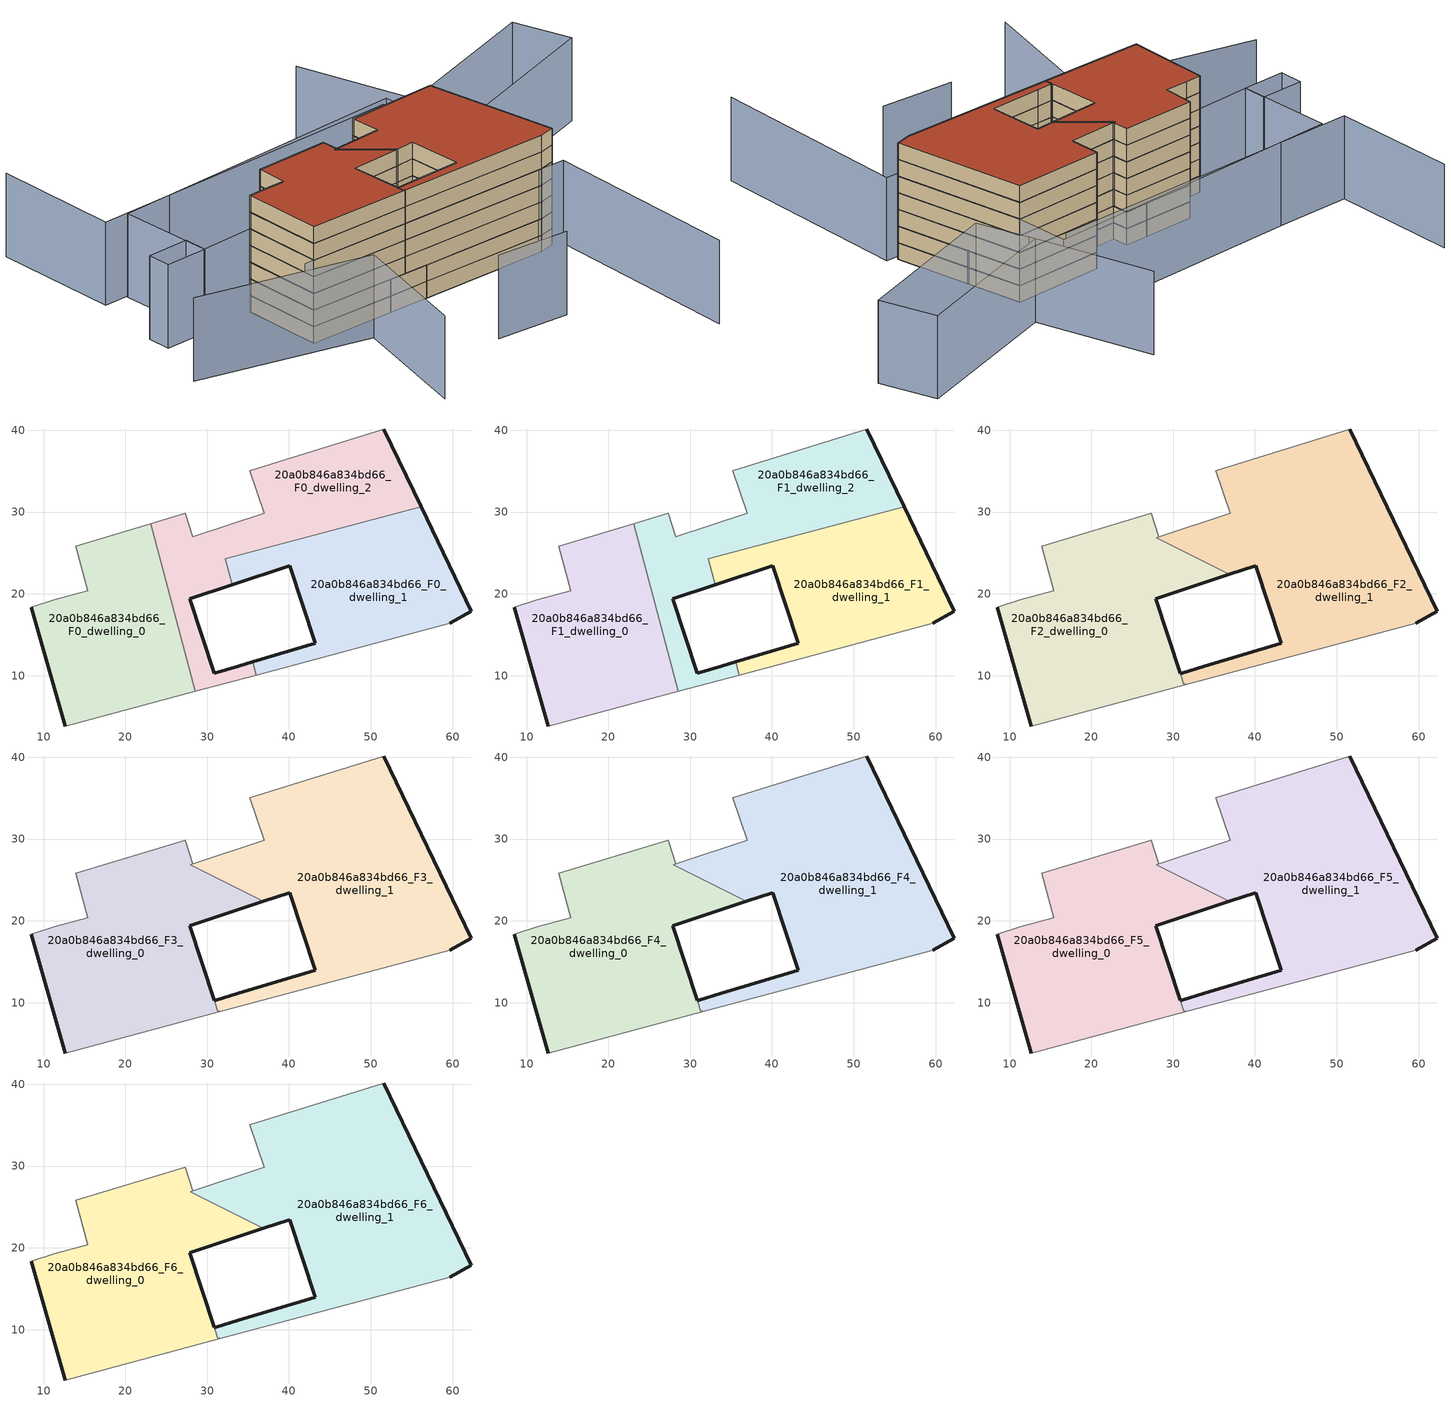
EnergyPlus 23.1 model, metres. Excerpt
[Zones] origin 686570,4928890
20a0b846a834bd66_F0_dwelling_0
 floor ground (EU_floor_Construction): 28.53,8.08 23.08,28.56 13.95,25.82 15.39,20.39 11.31,19.27 8.46,18.38 12.65,3.85 z0
 wall outside (EU_wall_Construction): 12.65,3.85 8.46,18.38 z0:3
 wall adiabatic (EU_wall_Construction): 8.46,18.38 11.31,19.27 15.39,20.39 13.95,25.82 23.08,28.56 / 28.53,8.08 12.65,3.85 z0:3
 wall to 20a0b846a834bd66_F0_dwelling_2 (EU_wall_Construction): 23.08,28.56 28.53,8.08 z0:3
20a0b846a834bd66_F0_dwelling_1
 floor ground (EU_floor_Construction): 59.68,16.39 62.31,17.86 56.16,30.66 32.23,24.3 33.08,21.11 40.07,23.43 43.21,13.95 35.58,11.69 36.01,10.08 z0
 wall outside (EU_wall_Construction): 35.58,11.69 43.21,13.95 40.07,23.43 33.08,21.11 / 56.16,30.66 62.31,17.86 59.68,16.39 z0:3
 wall adiabatic (EU_wall_Construction): 59.68,16.39 36.01,10.08 z0:3
 wall to 20a0b846a834bd66_F0_dwelling_2 (EU_wall_Construction): 33.08,21.11 32.23,24.3 56.16,30.66 / 36.01,10.08 35.58,11.69 z0:3
20a0b846a834bd66_F0_dwelling_2
 floor ground (EU_floor_Construction): 36.01,10.08 35.58,11.69 33.81,11.17 30.88,10.28 27.86,19.39 33.08,21.11 32.23,24.3 56.16,30.66 51.59,40.16 35.23,35.04 36.96,29.84 28.26,26.99 27.33,29.83 23.08,28.56 28.53,8.08 z0
 wall outside (EU_wall_Construction): 51.59,40.16 56.16,30.66 / 33.08,21.11 27.86,19.39 30.88,10.28 33.81,11.17 35.58,11.69 z0:3
 wall adiabatic (EU_wall_Construction): 36.01,10.08 28.53,8.08 / 23.08,28.56 27.33,29.83 28.26,26.99 36.96,29.84 35.23,35.04 51.59,40.16 z0:3
20a0b846a834bd66_F1_dwelling_0
 floor to 20a0b846a834bd66_F0_dwelling_0 (EU_floor_Construction): 28.53,8.08 23.08,28.56 13.95,25.82 15.39,20.39 11.31,19.27 8.46,18.38 12.65,3.85 z3
 wall outside (EU_wall_Construction): 12.65,3.85 8.46,18.38 z3:6
 wall adiabatic (EU_wall_Construction): 8.46,18.38 11.31,19.27 15.39,20.39 13.95,25.82 23.08,28.56 / 28.53,8.08 12.65,3.85 z3:6
 wall to 20a0b846a834bd66_F1_dwelling_2 (EU_wall_Construction): 23.08,28.56 28.53,8.08 z3:6
20a0b846a834bd66_F1_dwelling_1
 floor to 20a0b846a834bd66_F0_dwelling_1 (EU_floor_Construction): 59.68,16.39 62.31,17.86 56.16,30.66 32.23,24.3 33.08,21.11 40.07,23.43 43.21,13.95 35.58,11.69 36.01,10.08 z3
 wall outside (EU_wall_Construction): 35.58,11.69 43.21,13.95 40.07,23.43 33.08,21.11 / 56.16,30.66 62.31,17.86 59.68,16.39 z3:6
 wall adiabatic (EU_wall_Construction): 59.68,16.39 36.01,10.08 z3:6
 wall to 20a0b846a834bd66_F1_dwelling_2 (EU_wall_Construction): 33.08,21.11 32.23,24.3 56.16,30.66 / 36.01,10.08 35.58,11.69 z3:6
20a0b846a834bd66_F1_dwelling_2
 floor to 20a0b846a834bd66_F0_dwelling_2 (EU_floor_Construction): 36.01,10.08 35.58,11.69 33.81,11.17 30.88,10.28 27.86,19.39 33.08,21.11 32.23,24.3 56.16,30.66 51.59,40.16 35.23,35.04 36.96,29.84 28.26,26.99 27.33,29.83 23.08,28.56 28.53,8.08 z3
 wall outside (EU_wall_Construction): 51.59,40.16 56.16,30.66 / 33.08,21.11 27.86,19.39 30.88,10.28 33.81,11.17 35.58,11.69 z3:6
 wall adiabatic (EU_wall_Construction): 36.01,10.08 28.53,8.08 / 23.08,28.56 27.33,29.83 28.26,26.99 36.96,29.84 35.23,35.04 51.59,40.16 z3:6
 roof outside (EU_roof_Construction): 36.96,29.84 27.93,26.87 28.26,26.99 z6
20a0b846a834bd66_F2_dwelling_0
 floor to 20a0b846a834bd66_F1_dwelling_0 (EU_floor_Construction): 26.53,15.58 23.08,28.56 13.95,25.82 15.39,20.39 11.31,19.27 8.46,18.38 12.65,3.85 z6; 28.53,8.08 26.53,15.58 12.65,3.85 z6
 floor to 20a0b846a834bd66_F1_dwelling_2 (EU_floor_Construction): 31.5,8.88 31.46,9.02 31.32,8.98 30.94,10.14 31.07,10.18 31.03,10.32 30.88,10.28 28.56,17.29 26.53,15.58 28.53,8.08 z6; 28.56,17.29 27.86,19.39 33.08,21.11 32.23,24.3 32.77,24.44 27.93,26.87 28.26,26.99 27.33,29.83 23.08,28.56 26.53,15.58 z6
 floor to 20a0b846a834bd66_F1_dwelling_1 (EU_floor_Construction): 36.88,22.37 32.77,24.44 32.23,24.3 33.08,21.11 z6
 wall outside (EU_wall_Construction): 12.65,3.85 8.46,18.38 / 36.88,22.37 27.86,19.39 30.88,10.28 31.03,10.32 z6:9
 wall adiabatic (EU_wall_Construction): 31.51,8.88 12.65,3.85 / 8.46,18.38 11.31,19.27 15.39,20.39 13.95,25.82 27.33,29.83 28.26,26.99 / 28.27,26.98 27.93,26.87 z6:9
 wall to 20a0b846a834bd66_F2_dwelling_1 (EU_wall_Construction): 27.93,26.87 36.88,22.37 / 31.03,10.32 31.07,10.18 30.94,10.14 31.32,8.98 31.46,9.02 31.5,8.88 z6:9
20a0b846a834bd66_F2_dwelling_1
 floor to 20a0b846a834bd66_F1_dwelling_1 (EU_floor_Construction): 59.68,16.39 62.31,17.86 56.16,30.66 32.77,24.44 36.88,22.37 40.07,23.43 43.21,13.95 35.58,11.69 36.01,10.08 z6
 floor to 20a0b846a834bd66_F1_dwelling_2 (EU_floor_Construction): 56.16,30.66 51.59,40.16 35.23,35.04 36.96,29.84 27.93,26.87 32.77,24.44 z6; 36.01,10.08 35.58,11.69 33.81,11.17 31.03,10.32 31.07,10.18 30.94,10.14 31.32,8.98 31.46,9.02 31.5,8.88 z6
 wall outside (EU_wall_Construction): 51.59,40.16 62.31,17.86 59.68,16.39 / 31.03,10.32 33.81,11.17 43.21,13.95 40.07,23.43 36.88,22.37 z6:9
 wall adiabatic (EU_wall_Construction): 27.93,26.87 28.27,26.99 36.96,29.84 35.23,35.04 51.59,40.16 / 59.68,16.39 31.51,8.88 z6:9
 roof outside (EU_roof_Construction): 36.96,29.84 27.93,26.87 28.27,26.99 z9
20a0b846a834bd66_F3_dwelling_0
 floor to 20a0b846a834bd66_F2_dwelling_0 (EU_floor_Construction): 31.5,8.88 31.46,9.02 31.32,8.98 30.94,10.14 31.07,10.18 31.03,10.32 30.88,10.28 27.86,19.39 36.88,22.37 27.93,26.87 28.26,26.99 27.33,29.83 13.95,25.82 15.39,20.39 11.31,19.27 8.46,18.38 12.65,3.85 z9
 wall outside (EU_wall_Construction): 12.65,3.85 8.46,18.38 / 36.88,22.37 27.86,19.39 30.88,10.28 31.03,10.32 z9:12
 wall adiabatic (EU_wall_Construction): 31.51,8.88 12.65,3.85 / 8.46,18.38 11.31,19.27 15.39,20.39 13.95,25.82 27.33,29.83 28.26,26.99 / 28.27,26.98 27.93,26.87 z9:12
 wall to 20a0b846a834bd66_F3_dwelling_1 (EU_wall_Construction): 27.93,26.87 36.88,22.37 / 31.03,10.32 31.07,10.18 30.94,10.14 31.32,8.98 31.46,9.02 31.5,8.88 z9:12
20a0b846a834bd66_F3_dwelling_1
 floor to 20a0b846a834bd66_F2_dwelling_1 (EU_floor_Construction): 59.68,16.39 62.31,17.86 51.59,40.16 35.23,35.04 36.96,29.84 27.93,26.87 36.88,22.37 40.07,23.43 43.21,13.95 33.81,11.17 31.03,10.32 31.07,10.18 30.94,10.14 31.32,8.98 31.46,9.02 31.5,8.88 z9
 wall outside (EU_wall_Construction): 51.59,40.16 62.31,17.86 59.68,16.39 / 31.03,10.32 33.81,11.17 43.21,13.95 40.07,23.43 36.88,22.37 z9:12
 wall adiabatic (EU_wall_Construction): 27.93,26.87 28.27,26.99 36.96,29.84 35.23,35.04 51.59,40.16 / 59.68,16.39 31.51,8.88 z9:12
 roof outside (EU_roof_Construction): 36.96,29.84 27.93,26.87 28.27,26.99 z12
20a0b846a834bd66_F4_dwelling_0
 floor to 20a0b846a834bd66_F3_dwelling_0 (EU_floor_Construction): 31.5,8.88 31.46,9.02 31.32,8.98 30.94,10.14 31.07,10.18 31.03,10.32 30.88,10.28 27.86,19.39 36.88,22.37 27.93,26.87 28.26,26.99 27.33,29.83 13.95,25.82 15.39,20.39 11.31,19.27 8.46,18.38 12.65,3.85 z12
 wall outside (EU_wall_Construction): 12.65,3.85 8.46,18.38 / 36.88,22.37 27.86,19.39 30.88,10.28 31.03,10.32 z12:15
 wall adiabatic (EU_wall_Construction): 31.51,8.88 12.65,3.85 / 8.46,18.38 11.31,19.27 15.39,20.39 13.95,25.82 27.33,29.83 28.26,26.99 / 28.27,26.98 27.93,26.87 z12:15
 wall to 20a0b846a834bd66_F4_dwelling_1 (EU_wall_Construction): 27.93,26.87 36.88,22.37 / 31.03,10.32 31.07,10.18 30.94,10.14 31.32,8.98 31.46,9.02 31.5,8.88 z12:15
20a0b846a834bd66_F4_dwelling_1
 floor to 20a0b846a834bd66_F3_dwelling_1 (EU_floor_Construction): 59.68,16.39 62.31,17.86 51.59,40.16 35.23,35.04 36.96,29.84 27.93,26.87 36.88,22.37 40.07,23.43 43.21,13.95 33.81,11.17 31.03,10.32 31.07,10.18 30.94,10.14 31.32,8.98 31.46,9.02 31.5,8.88 z12
 wall outside (EU_wall_Construction): 51.59,40.16 62.31,17.86 59.68,16.39 / 31.03,10.32 33.81,11.17 43.21,13.95 40.07,23.43 36.88,22.37 z12:15
 wall adiabatic (EU_wall_Construction): 27.93,26.87 28.27,26.99 36.96,29.84 35.23,35.04 51.59,40.16 / 59.68,16.39 31.51,8.88 z12:15
 roof outside (EU_roof_Construction): 36.96,29.84 27.93,26.87 28.27,26.99 z15
20a0b846a834bd66_F5_dwelling_0
 floor to 20a0b846a834bd66_F4_dwelling_0 (EU_floor_Construction): 31.5,8.88 31.46,9.02 31.32,8.98 30.94,10.14 31.07,10.18 31.03,10.32 30.88,10.28 27.86,19.39 36.88,22.37 27.93,26.87 28.26,26.99 27.33,29.83 13.95,25.82 15.39,20.39 11.31,19.27 8.46,18.38 12.65,3.85 z15
 wall outside (EU_wall_Construction): 12.65,3.85 8.46,18.38 / 36.88,22.37 27.86,19.39 30.88,10.28 31.03,10.32 z15:18
 wall adiabatic (EU_wall_Construction): 31.51,8.88 12.65,3.85 / 8.46,18.38 11.31,19.27 15.39,20.39 13.95,25.82 27.33,29.83 28.26,26.99 / 28.27,26.98 27.93,26.87 z15:18
 wall to 20a0b846a834bd66_F5_dwelling_1 (EU_wall_Construction): 27.93,26.87 36.88,22.37 / 31.03,10.32 31.07,10.18 30.94,10.14 31.32,8.98 31.46,9.02 31.5,8.88 z15:18
20a0b846a834bd66_F5_dwelling_1
 floor to 20a0b846a834bd66_F4_dwelling_1 (EU_floor_Construction): 59.68,16.39 62.31,17.86 51.59,40.16 35.23,35.04 36.96,29.84 27.93,26.87 36.88,22.37 40.07,23.43 43.21,13.95 33.81,11.17 31.03,10.32 31.07,10.18 30.94,10.14 31.32,8.98 31.46,9.02 31.5,8.88 z15
 wall outside (EU_wall_Construction): 51.59,40.16 62.31,17.86 59.68,16.39 / 31.03,10.32 33.81,11.17 43.21,13.95 40.07,23.43 36.88,22.37 z15:18
 wall adiabatic (EU_wall_Construction): 27.93,26.87 28.27,26.99 36.96,29.84 35.23,35.04 51.59,40.16 / 59.68,16.39 31.51,8.88 z15:18
 roof outside (EU_roof_Construction): 36.96,29.84 27.93,26.87 28.27,26.99 z18
20a0b846a834bd66_F6_dwelling_0
 floor to 20a0b846a834bd66_F5_dwelling_0 (EU_floor_Construction): 31.5,8.88 31.46,9.02 31.32,8.98 30.94,10.14 31.07,10.18 31.03,10.32 30.88,10.28 27.86,19.39 36.88,22.37 27.93,26.87 28.26,26.99 27.33,29.83 13.95,25.82 15.39,20.39 11.31,19.27 8.46,18.38 12.65,3.85 z18
 wall outside (EU_wall_Construction): 12.65,3.85 8.46,18.38 / 36.88,22.37 27.86,19.39 30.88,10.28 31.03,10.32 z18:21
 wall adiabatic (EU_wall_Construction): 31.51,8.88 12.65,3.85 / 8.46,18.38 11.31,19.27 15.39,20.39 13.95,25.82 27.33,29.83 28.26,26.99 / 28.27,26.98 27.93,26.87 z18:21
 wall to 20a0b846a834bd66_F6_dwelling_1 (EU_wall_Construction): 27.93,26.87 36.88,22.37 / 31.03,10.32 31.07,10.18 30.94,10.14 31.32,8.98 31.46,9.02 31.5,8.88 z18:21
 roof outside (EU_roof_Construction): 36.88,22.37 27.86,19.39 30.88,10.28 31.03,10.32 31.07,10.18 30.94,10.14 31.32,8.98 31.46,9.02 31.5,8.88 12.65,3.85 8.46,18.38 11.31,19.27 15.39,20.39 13.95,25.82 27.33,29.83 28.26,26.99 27.93,26.87 z21
20a0b846a834bd66_F6_dwelling_1
 floor to 20a0b846a834bd66_F5_dwelling_1 (EU_floor_Construction): 59.68,16.39 62.31,17.86 51.59,40.16 35.23,35.04 36.96,29.84 27.93,26.87 36.88,22.37 40.07,23.43 43.21,13.95 33.81,11.17 31.03,10.32 31.07,10.18 30.94,10.14 31.32,8.98 31.46,9.02 31.5,8.88 z18
 wall outside (EU_wall_Construction): 51.59,40.16 62.31,17.86 59.68,16.39 / 31.03,10.32 33.81,11.17 43.21,13.95 40.07,23.43 36.88,22.37 z18:21
 wall adiabatic (EU_wall_Construction): 27.93,26.87 28.27,26.99 36.96,29.84 35.23,35.04 51.59,40.16 / 59.68,16.39 31.51,8.88 z18:21
 roof outside (EU_roof_Construction): 51.59,40.16 62.31,17.86 59.68,16.39 31.5,8.88 31.46,9.02 31.32,8.98 30.94,10.14 31.07,10.18 31.03,10.32 33.81,11.17 43.21,13.95 40.07,23.43 36.88,22.37 27.93,26.87 28.27,26.99 36.96,29.84 35.23,35.04 z21
shading: 39.91,-7.83 53.43,-5.13 / -10.45,0.6 22.14,1.35 / 22.14,1.35 22.69,-22.91 / 10.87,3.38 64.12,17.57 / 64.12,17.57 73.83,-18.89 / 47.16,47.93 -11.14,30.77 / -11.14,30.77 -17.77,53.32 / 53.15,46.36 40.64,66.17 / -1.27,15.19 -8.94,12.91 / -8.94,12.91 -10.15,17 / -10.15,17 -2.49,19.28 / -2.49,19.28 -1.27,15.19 / 53.89,33.07 -1.34,15.17 / -1.34,15.17 -6.73,31.8 / -6.73,31.8 48.5,49.71 / 48.5,49.71 53.89,33.07 / 84.6,55.45 58.53,38.22 / 58.53,38.22 52.49,47.37 / 52.49,47.37 78.55,64.6 / 78.55,64.6 84.6,55.45 z0:15
[Building]
EU S2 Campaign: North Axis=0; Terrain=City; Solar Distribution=FullExterior
[Site:Location]
Bologna: Latitude=44.5; Longitude=11.25; Time Zone=1; Elevation=37
[SizingPeriod:WeatherFileDays]
AnnualSizingPeriod: Begin Month=1; Begin Day of Month=1; End Month=12; End Day of Month=31; Day of Week for Start Day=Monday; Use Weather File Daylight Saving Period=No; Use Weather File Rain and Snow Indicators=No
[MATERIAL]
EU_InternalMass_Material: Roughness=MediumRough; Thickness=0.1; Conductivity=1; Density=1800; Specific Heat=900; Thermal Absorptance=0.9; Solar Absorptance=0.7; Visible Absorptance=0.7
[MATERIAL:NOMASS] Roughness=MediumRough; Thermal Absorptance=0.9; Solar Absorptance=0.7; Visible Absorptance=0.7
Name | Thermal Resistance
EU_wall_NoMass | 0.905828
EU_roof_NoMass | 0.37593
EU_floor_NoMass | 0.67114
[CONSTRUCTION]
EU_wall_Construction: EU_wall_NoMass
EU_roof_Construction: EU_roof_NoMass
EU_floor_Construction: EU_floor_NoMass
EU_InternalMass_Construction: EU_InternalMass_Material
[ZONE] Type=1; Multiplier=1; Ceiling Height=autocalculate; Floor Area=autocalculate; Part of Total Floor Area=Yes
Name | Volume
20a0b846a834bd66_F0_dwelling_0; 20a0b846a834bd66_F1_dwelling_0 | 923.859
20a0b846a834bd66_F2_dwelling_0; 20a0b846a834bd66_F3_dwelling_0; 20a0b846a834bd66_F4_dwelling_0; 20a0b846a834bd66_F5_dwelling_0; 20a0b846a834bd66_F6_dwelling_0 | 1221.83
20a0b846a834bd66_F0_dwelling_1 | 923.806
20a0b846a834bd66_F1_dwelling_1 | 923.808
20a0b846a834bd66_F2_dwelling_1 | 1549.58
20a0b846a834bd66_F3_dwelling_1; 20a0b846a834bd66_F4_dwelling_1; 20a0b846a834bd66_F5_dwelling_1; 20a0b846a834bd66_F6_dwelling_1 | 1549.6
20a0b846a834bd66_F0_dwelling_2 | 923.825
20a0b846a834bd66_F1_dwelling_2 | 923.823
[INTERNALMASS] Construction=EU_InternalMass_Construction
Name | Zone or ZoneList | Surface Area
20a0b846a834bd66_F0_dwelling_0_EU_InternalMass | 20a0b846a834bd66_F0_dwelling_0 | 307.955
20a0b846a834bd66_F0_dwelling_1_EU_InternalMass | 20a0b846a834bd66_F0_dwelling_1 | 307.935
20a0b846a834bd66_F0_dwelling_2_EU_InternalMass | 20a0b846a834bd66_F0_dwelling_2 | 307.944
20a0b846a834bd66_F1_dwelling_0_EU_InternalMass | 20a0b846a834bd66_F1_dwelling_0 | 307.955
20a0b846a834bd66_F1_dwelling_1_EU_InternalMass | 20a0b846a834bd66_F1_dwelling_1 | 307.935
20a0b846a834bd66_F1_dwelling_2_EU_InternalMass | 20a0b846a834bd66_F1_dwelling_2 | 307.944
20a0b846a834bd66_F2_dwelling_0_EU_InternalMass | 20a0b846a834bd66_F2_dwelling_0 | 407.276
20a0b846a834bd66_F2_dwelling_1_EU_InternalMass | 20a0b846a834bd66_F2_dwelling_1 | 516.556
20a0b846a834bd66_F3_dwelling_0_EU_InternalMass | 20a0b846a834bd66_F3_dwelling_0 | 407.276
20a0b846a834bd66_F3_dwelling_1_EU_InternalMass | 20a0b846a834bd66_F3_dwelling_1 | 516.556
20a0b846a834bd66_F4_dwelling_0_EU_InternalMass | 20a0b846a834bd66_F4_dwelling_0 | 407.276
20a0b846a834bd66_F4_dwelling_1_EU_InternalMass | 20a0b846a834bd66_F4_dwelling_1 | 516.556
20a0b846a834bd66_F5_dwelling_0_EU_InternalMass | 20a0b846a834bd66_F5_dwelling_0 | 407.276
20a0b846a834bd66_F5_dwelling_1_EU_InternalMass | 20a0b846a834bd66_F5_dwelling_1 | 516.556
20a0b846a834bd66_F6_dwelling_0_EU_InternalMass | 20a0b846a834bd66_F6_dwelling_0 | 407.276
20a0b846a834bd66_F6_dwelling_1_EU_InternalMass | 20a0b846a834bd66_F6_dwelling_1 | 516.556
[OTHEREQUIPMENT] Fuel Type=Electricity; Design Level Calculation Method=Watts/Area; Power per Zone Floor Area=1; Fraction Latent=0; Fraction Radiant=0; Fraction Lost=0; Carbon Dioxide Generation Rate=0; EndUse Subcategory=EU_Step8_InternalGains
Name | Zone or ZoneList or Space or SpaceList | Schedule
EU_Step8_InternalGain_20a0b846a834bd66_F0_dwelling_0_f000 | 20a0b846a834bd66_F0_dwelling_0 | EU_Step8_GainSchedule_20a0b846a834bd66_F0_dwelling_0_f000
EU_Step8_InternalGain_20a0b846a834bd66_F0_dwelling_1_f000 | 20a0b846a834bd66_F0_dwelling_1 | EU_Step8_GainSchedule_20a0b846a834bd66_F0_dwelling_1_f000
EU_Step8_InternalGain_20a0b846a834bd66_F0_dwelling_2_f000 | 20a0b846a834bd66_F0_dwelling_2 | EU_Step8_GainSchedule_20a0b846a834bd66_F0_dwelling_2_f000
EU_Step8_InternalGain_20a0b846a834bd66_F1_dwelling_0_f000 | 20a0b846a834bd66_F1_dwelling_0 | EU_Step8_GainSchedule_20a0b846a834bd66_F1_dwelling_0_f000
EU_Step8_InternalGain_20a0b846a834bd66_F1_dwelling_1_f000 | 20a0b846a834bd66_F1_dwelling_1 | EU_Step8_GainSchedule_20a0b846a834bd66_F1_dwelling_1_f000
EU_Step8_InternalGain_20a0b846a834bd66_F1_dwelling_2_f000 | 20a0b846a834bd66_F1_dwelling_2 | EU_Step8_GainSchedule_20a0b846a834bd66_F1_dwelling_2_f000
EU_Step8_InternalGain_20a0b846a834bd66_F2_dwelling_0_f000 | 20a0b846a834bd66_F2_dwelling_0 | EU_Step8_GainSchedule_20a0b846a834bd66_F2_dwelling_0_f000
EU_Step8_InternalGain_20a0b846a834bd66_F2_dwelling_1_f000 | 20a0b846a834bd66_F2_dwelling_1 | EU_Step8_GainSchedule_20a0b846a834bd66_F2_dwelling_1_f000
EU_Step8_InternalGain_20a0b846a834bd66_F3_dwelling_0_f000 | 20a0b846a834bd66_F3_dwelling_0 | EU_Step8_GainSchedule_20a0b846a834bd66_F3_dwelling_0_f000
EU_Step8_InternalGain_20a0b846a834bd66_F3_dwelling_1_f000 | 20a0b846a834bd66_F3_dwelling_1 | EU_Step8_GainSchedule_20a0b846a834bd66_F3_dwelling_1_f000
EU_Step8_InternalGain_20a0b846a834bd66_F4_dwelling_0_f000 | 20a0b846a834bd66_F4_dwelling_0 | EU_Step8_GainSchedule_20a0b846a834bd66_F4_dwelling_0_f000
EU_Step8_InternalGain_20a0b846a834bd66_F4_dwelling_1_f000 | 20a0b846a834bd66_F4_dwelling_1 | EU_Step8_GainSchedule_20a0b846a834bd66_F4_dwelling_1_f000
EU_Step8_InternalGain_20a0b846a834bd66_F5_dwelling_0_f000 | 20a0b846a834bd66_F5_dwelling_0 | EU_Step8_GainSchedule_20a0b846a834bd66_F5_dwelling_0_f000
EU_Step8_InternalGain_20a0b846a834bd66_F5_dwelling_1_f000 | 20a0b846a834bd66_F5_dwelling_1 | EU_Step8_GainSchedule_20a0b846a834bd66_F5_dwelling_1_f000
EU_Step8_InternalGain_20a0b846a834bd66_F6_dwelling_0_f000 | 20a0b846a834bd66_F6_dwelling_0 | EU_Step8_GainSchedule_20a0b846a834bd66_F6_dwelling_0_f000
EU_Step8_InternalGain_20a0b846a834bd66_F6_dwelling_1_f000 | 20a0b846a834bd66_F6_dwelling_1 | EU_Step8_GainSchedule_20a0b846a834bd66_F6_dwelling_1_f000
[ZONEVENTILATION:DESIGNFLOWRATE] Schedule=EU_AlwaysOn; Design Flow Rate Calculation Method=AirChanges/Hour; Air Changes per Hour=0.73129; Ventilation Type=Natural; Fan Pressure Rise=0; Fan Total Efficiency=1; Constant Term Coefficient=1; Temperature Term Coefficient=0; Velocity Term Coefficient=0; Velocity Squared Term Coefficient=0; Minimum Indoor Temperature=-100; Maximum Indoor Temperature=100; Delta Temperature=-100; Minimum Outdoor Temperature=-100; Maximum Outdoor Temperature=100; Maximum Wind Speed=40
Name | Zone or ZoneList or Space or SpaceList
EU_ConstantAir_20a0b846a834bd66_F0_dwelling_0 | 20a0b846a834bd66_F0_dwelling_0
EU_ConstantAir_20a0b846a834bd66_F0_dwelling_1 | 20a0b846a834bd66_F0_dwelling_1
EU_ConstantAir_20a0b846a834bd66_F0_dwelling_2 | 20a0b846a834bd66_F0_dwelling_2
EU_ConstantAir_20a0b846a834bd66_F1_dwelling_0 | 20a0b846a834bd66_F1_dwelling_0
EU_ConstantAir_20a0b846a834bd66_F1_dwelling_1 | 20a0b846a834bd66_F1_dwelling_1
EU_ConstantAir_20a0b846a834bd66_F1_dwelling_2 | 20a0b846a834bd66_F1_dwelling_2
EU_ConstantAir_20a0b846a834bd66_F2_dwelling_0 | 20a0b846a834bd66_F2_dwelling_0
EU_ConstantAir_20a0b846a834bd66_F2_dwelling_1 | 20a0b846a834bd66_F2_dwelling_1
EU_ConstantAir_20a0b846a834bd66_F3_dwelling_0 | 20a0b846a834bd66_F3_dwelling_0
EU_ConstantAir_20a0b846a834bd66_F3_dwelling_1 | 20a0b846a834bd66_F3_dwelling_1
EU_ConstantAir_20a0b846a834bd66_F4_dwelling_0 | 20a0b846a834bd66_F4_dwelling_0
EU_ConstantAir_20a0b846a834bd66_F4_dwelling_1 | 20a0b846a834bd66_F4_dwelling_1
EU_ConstantAir_20a0b846a834bd66_F5_dwelling_0 | 20a0b846a834bd66_F5_dwelling_0
EU_ConstantAir_20a0b846a834bd66_F5_dwelling_1 | 20a0b846a834bd66_F5_dwelling_1
EU_ConstantAir_20a0b846a834bd66_F6_dwelling_0 | 20a0b846a834bd66_F6_dwelling_0
EU_ConstantAir_20a0b846a834bd66_F6_dwelling_1 | 20a0b846a834bd66_F6_dwelling_1
[HVACTEMPLATE:THERMOSTAT] Constant Heating Setpoint=20; Constant Cooling Setpoint=50
EU_HeatOnly_20a0b846a834bd66_F0_dwelling_0; EU_HeatOnly_20a0b846a834bd66_F0_dwelling_1; EU_HeatOnly_20a0b846a834bd66_F0_dwelling_2; EU_HeatOnly_20a0b846a834bd66_F1_dwelling_0; EU_HeatOnly_20a0b846a834bd66_F1_dwelling_1; EU_HeatOnly_20a0b846a834bd66_F1_dwelling_2; EU_HeatOnly_20a0b846a834bd66_F2_dwelling_0; EU_HeatOnly_20a0b846a834bd66_F2_dwelling_1; EU_HeatOnly_20a0b846a834bd66_F3_dwelling_0; EU_HeatOnly_20a0b846a834bd66_F3_dwelling_1; EU_HeatOnly_20a0b846a834bd66_F4_dwelling_0; EU_HeatOnly_20a0b846a834bd66_F4_dwelling_1; EU_HeatOnly_20a0b846a834bd66_F5_dwelling_0; EU_HeatOnly_20a0b846a834bd66_F5_dwelling_1; EU_HeatOnly_20a0b846a834bd66_F6_dwelling_0; EU_HeatOnly_20a0b846a834bd66_F6_dwelling_1
[HVACTEMPLATE:ZONE:IDEALLOADSAIRSYSTEM] System Availability Schedule=EU_AlwaysOn; Maximum Heating Supply Air Temperature=50; Minimum Cooling Supply Air Temperature=13; Maximum Heating Supply Air Humidity Ratio=0.0156; Minimum Cooling Supply Air Humidity Ratio=0.0077; Heating Limit=NoLimit; Cooling Limit=NoLimit; Heating Availability Schedule=EU_AlwaysOn; Cooling Availability Schedule=EU_CoolingOff; Dehumidification Control Type=ConstantSensibleHeatRatio; Cooling Sensible Heat Ratio=0.7; Dehumidification Setpoint=60; Humidification Control Type=None; Humidification Setpoint=30; Outdoor Air Method=None; Outdoor Air Flow Rate per Person=0.00944; Outdoor Air Flow Rate per Zone Floor Area=0; Outdoor Air Flow Rate per Zone=0; Demand Controlled Ventilation Type=None; Outdoor Air Economizer Type=NoEconomizer; Heat Recovery Type=None; Sensible Heat Recovery Effectiveness=0.7; Latent Heat Recovery Effectiveness=0.65
Name | Template Thermostat
20a0b846a834bd66_F0_dwelling_0 | EU_HeatOnly_20a0b846a834bd66_F0_dwelling_0
20a0b846a834bd66_F0_dwelling_1 | EU_HeatOnly_20a0b846a834bd66_F0_dwelling_1
20a0b846a834bd66_F0_dwelling_2 | EU_HeatOnly_20a0b846a834bd66_F0_dwelling_2
20a0b846a834bd66_F1_dwelling_0 | EU_HeatOnly_20a0b846a834bd66_F1_dwelling_0
20a0b846a834bd66_F1_dwelling_1 | EU_HeatOnly_20a0b846a834bd66_F1_dwelling_1
20a0b846a834bd66_F1_dwelling_2 | EU_HeatOnly_20a0b846a834bd66_F1_dwelling_2
20a0b846a834bd66_F2_dwelling_0 | EU_HeatOnly_20a0b846a834bd66_F2_dwelling_0
20a0b846a834bd66_F2_dwelling_1 | EU_HeatOnly_20a0b846a834bd66_F2_dwelling_1
20a0b846a834bd66_F3_dwelling_0 | EU_HeatOnly_20a0b846a834bd66_F3_dwelling_0
20a0b846a834bd66_F3_dwelling_1 | EU_HeatOnly_20a0b846a834bd66_F3_dwelling_1
20a0b846a834bd66_F4_dwelling_0 | EU_HeatOnly_20a0b846a834bd66_F4_dwelling_0
20a0b846a834bd66_F4_dwelling_1 | EU_HeatOnly_20a0b846a834bd66_F4_dwelling_1
20a0b846a834bd66_F5_dwelling_0 | EU_HeatOnly_20a0b846a834bd66_F5_dwelling_0
20a0b846a834bd66_F5_dwelling_1 | EU_HeatOnly_20a0b846a834bd66_F5_dwelling_1
20a0b846a834bd66_F6_dwelling_0 | EU_HeatOnly_20a0b846a834bd66_F6_dwelling_0
20a0b846a834bd66_F6_dwelling_1 | EU_HeatOnly_20a0b846a834bd66_F6_dwelling_1
[SIZING:ZONE] Zone Cooling Design Supply Air Temperature Input Method=SupplyAirTemperature; Zone Cooling Design Supply Air Temperature=13; Zone Heating Design Supply Air Temperature Input Method=SupplyAirTemperature; Zone Heating Design Supply Air Temperature=50; Zone Cooling Design Supply Air Humidity Ratio=0.008; Zone Heating Design Supply Air Humidity Ratio=0.008; Cooling Design Air Flow Method=DesignDay; Cooling Design Air Flow Rate=0; Cooling Minimum Air Flow per Zone Floor Area=0.000762; Cooling Minimum Air Flow=0; Cooling Minimum Air Flow Fraction=0.2; Heating Design Air Flow Method=DesignDay; Heating Design Air Flow Rate=0; Heating Maximum Air Flow per Zone Floor Area=0.002032; Heating Maximum Air Flow=0.141576; Heating Maximum Air Flow Fraction=0.3; Account for Dedicated Outdoor Air System=No; Dedicated Outdoor Air System Control Strategy=NeutralSupplyAir; Dedicated Outdoor Air Low Setpoint Temperature for Design=autosize; Dedicated Outdoor Air High Setpoint Temperature for Design=autosize; Zone Load Sizing Method=Sensible Load Only No Latent Load; Zone Latent Cooling Design Supply Air Humidity Ratio Input Method=HumidityRatioDifference; Zone Cooling Design Supply Air Humidity Ratio Difference=0.005; Zone Latent Heating Design Supply Air Humidity Ratio Input Method=HumidityRatioDifference; Zone Humidification Design Supply Air Humidity Ratio Difference=0.005
20a0b846a834bd66_F0_dwelling_0; 20a0b846a834bd66_F0_dwelling_1; 20a0b846a834bd66_F0_dwelling_2; 20a0b846a834bd66_F1_dwelling_0; 20a0b846a834bd66_F1_dwelling_1; 20a0b846a834bd66_F1_dwelling_2; 20a0b846a834bd66_F2_dwelling_0; 20a0b846a834bd66_F2_dwelling_1; 20a0b846a834bd66_F3_dwelling_0; 20a0b846a834bd66_F3_dwelling_1; 20a0b846a834bd66_F4_dwelling_0; 20a0b846a834bd66_F4_dwelling_1; 20a0b846a834bd66_F5_dwelling_0; 20a0b846a834bd66_F5_dwelling_1; 20a0b846a834bd66_F6_dwelling_0; 20a0b846a834bd66_F6_dwelling_1
[SCHEDULE:CONSTANT]
Name | Hourly Value
EU_AlwaysOn | 1
EU_CoolingOff | 0
[SCHEDULE:FILE] Column Number=1; Rows to Skip at Top=0; Number of Hours of Data=8760; Column Separator=Comma; Interpolate to Timestep=No; Minutes per Item=60; Adjust Schedule for Daylight Savings=Yes
Name | File
EU_Step8_GainSchedule_20a0b846a834bd66_F0_dwelling_0_f000 | ../../schedules/20a0b846a834bd66/20a0b846a834bd66_F0_dwelling_0_f000_gain.csv
EU_Step8_GainSchedule_20a0b846a834bd66_F0_dwelling_1_f000 | ../../schedules/20a0b846a834bd66/20a0b846a834bd66_F0_dwelling_1_f000_gain.csv
EU_Step8_GainSchedule_20a0b846a834bd66_F0_dwelling_2_f000 | ../../schedules/20a0b846a834bd66/20a0b846a834bd66_F0_dwelling_2_f000_gain.csv
EU_Step8_GainSchedule_20a0b846a834bd66_F1_dwelling_0_f000 | ../../schedules/20a0b846a834bd66/20a0b846a834bd66_F1_dwelling_0_f000_gain.csv
EU_Step8_GainSchedule_20a0b846a834bd66_F1_dwelling_1_f000 | ../../schedules/20a0b846a834bd66/20a0b846a834bd66_F1_dwelling_1_f000_gain.csv
EU_Step8_GainSchedule_20a0b846a834bd66_F1_dwelling_2_f000 | ../../schedules/20a0b846a834bd66/20a0b846a834bd66_F1_dwelling_2_f000_gain.csv
EU_Step8_GainSchedule_20a0b846a834bd66_F2_dwelling_0_f000 | ../../schedules/20a0b846a834bd66/20a0b846a834bd66_F2_dwelling_0_f000_gain.csv
EU_Step8_GainSchedule_20a0b846a834bd66_F2_dwelling_1_f000 | ../../schedules/20a0b846a834bd66/20a0b846a834bd66_F2_dwelling_1_f000_gain.csv
EU_Step8_GainSchedule_20a0b846a834bd66_F3_dwelling_0_f000 | ../../schedules/20a0b846a834bd66/20a0b846a834bd66_F3_dwelling_0_f000_gain.csv
EU_Step8_GainSchedule_20a0b846a834bd66_F3_dwelling_1_f000 | ../../schedules/20a0b846a834bd66/20a0b846a834bd66_F3_dwelling_1_f000_gain.csv
EU_Step8_GainSchedule_20a0b846a834bd66_F4_dwelling_0_f000 | ../../schedules/20a0b846a834bd66/20a0b846a834bd66_F4_dwelling_0_f000_gain.csv
EU_Step8_GainSchedule_20a0b846a834bd66_F4_dwelling_1_f000 | ../../schedules/20a0b846a834bd66/20a0b846a834bd66_F4_dwelling_1_f000_gain.csv
EU_Step8_GainSchedule_20a0b846a834bd66_F5_dwelling_0_f000 | ../../schedules/20a0b846a834bd66/20a0b846a834bd66_F5_dwelling_0_f000_gain.csv
EU_Step8_GainSchedule_20a0b846a834bd66_F5_dwelling_1_f000 | ../../schedules/20a0b846a834bd66/20a0b846a834bd66_F5_dwelling_1_f000_gain.csv
EU_Step8_GainSchedule_20a0b846a834bd66_F6_dwelling_0_f000 | ../../schedules/20a0b846a834bd66/20a0b846a834bd66_F6_dwelling_0_f000_gain.csv
EU_Step8_GainSchedule_20a0b846a834bd66_F6_dwelling_1_f000 | ../../schedules/20a0b846a834bd66/20a0b846a834bd66_F6_dwelling_1_f000_gain.csv
